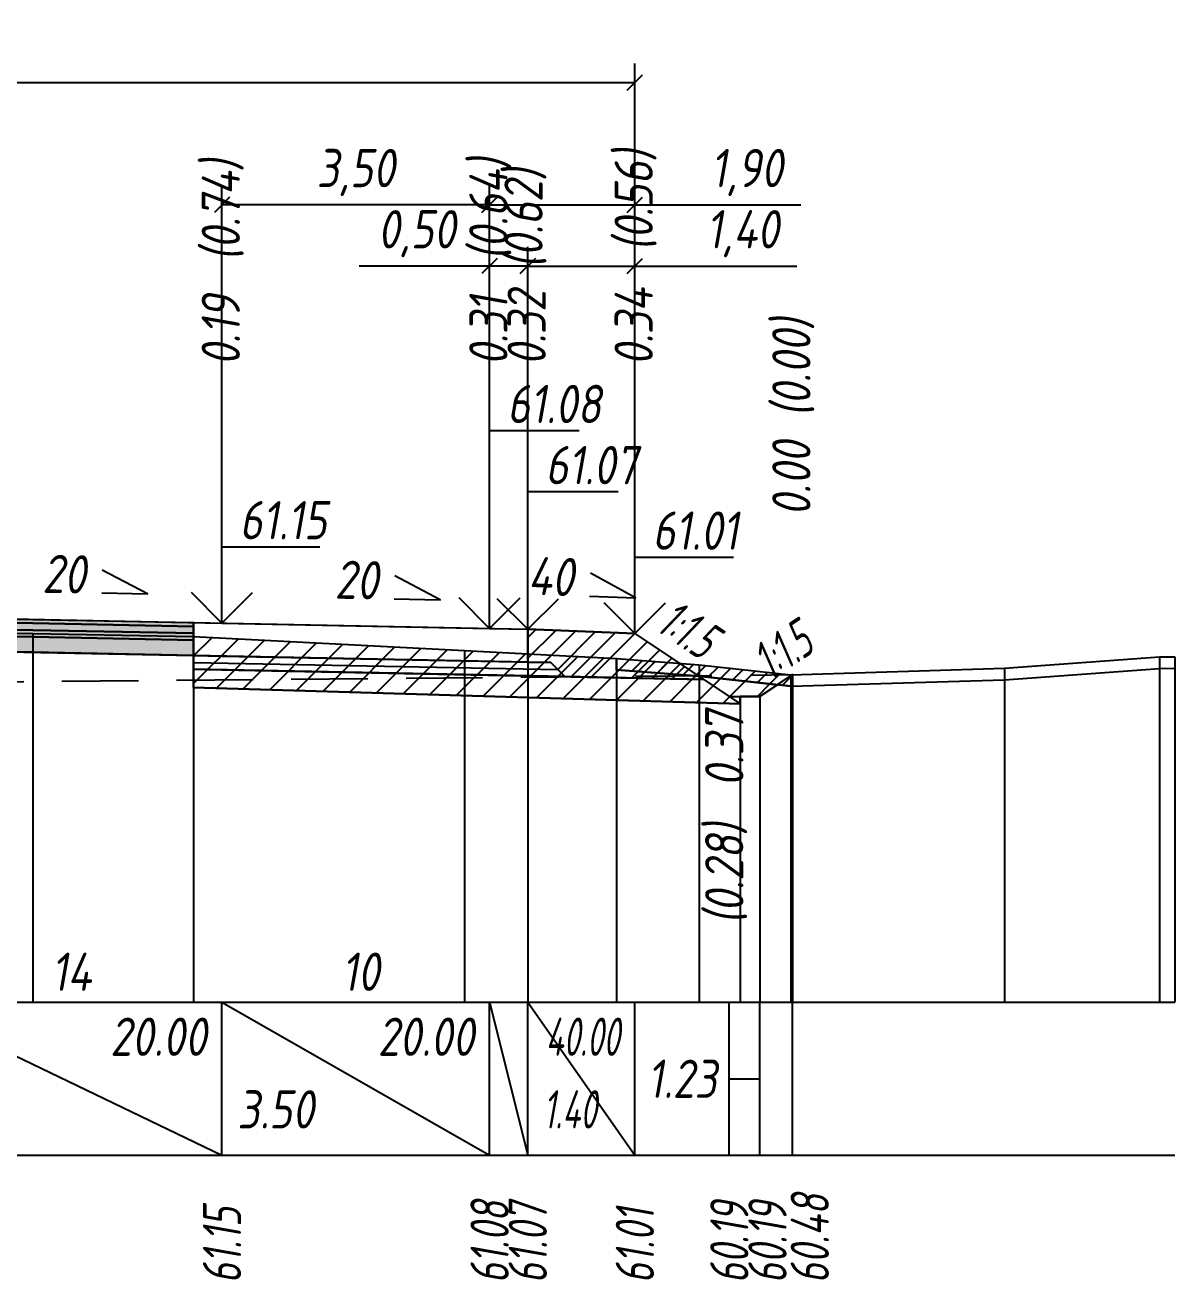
# Model space of a CAD drawing. Extents: x -717 to 1451, y -133302 to 233.
# Drawn here: x 166.1 to 241.3, y -60764.2 to -60682.1 of the extents above; entities that cross this region are included whole.
import ezdxf
from ezdxf.enums import TextEntityAlignment as Align

# ---------------------------------------------------------------- set-up
doc = ezdxf.new("R2010")
doc.units = 0
doc.linetypes.add('штриховая', pattern=[0.75, 0.5, -0.25])
for name, color, linetype in [('Интерполированный поперечник', 2, 'Continuous'), ('Код_514', 1, 'Continuous'), ('Контур_0', 7, 'Continuous'), ('Контур_2521', 7, 'Continuous'), ('Контур_2564', 7, 'Continuous'), ('Контур_2660', 7, 'Continuous'), ('Контур_2665', 7, 'Continuous'), ('Контур_400', 7, 'Continuous'), ('Контур_508', 7, 'Continuous'), ('Контур_512', 7, 'Continuous'), ('Контур_513', 7, 'Continuous'), ('Контур_818', 7, 'Continuous'), ('Красный поперечник', 1, 'Continuous'), ('Объём_2501', 7, 'Continuous'), ('Объём_2564', 7, 'Continuous'), ('Объём_2650', 7, 'Continuous'), ('Объём_2660', 7, 'Continuous'), ('Объём_2661', 7, 'Continuous'), ('Объём_2662', 7, 'Continuous'), ('Объём_2663', 7, 'Continuous'), ('Объём_2664', 7, 'Continuous'), ('Объём_2665', 7, 'Continuous'), ('Объём_2666', 7, 'Continuous'), ('Объём_2667', 7, 'Continuous'), ('Объём_2668', 7, 'Continuous'), ('Объём_2669', 7, 'Continuous'), ('Объём_2675', 7, 'Continuous'), ('Объём_2753', 7, 'Continuous'), ('Откосы', 7, 'Continuous'), ('Отметки покрытия', 7, 'Continuous'), ('Рабочие отметки', 7, 'Continuous'), ('Рабочие отметки доп.', 7, 'Continuous'), ('Слои выравнивания', 7, 'Continuous'), ('Таблица', 7, 'Continuous'), ('Уклоны проезжей части', 7, 'Continuous'), ('Черный поперечник', 3, 'Continuous')]:
    doc.layers.add(name, color=color, linetype=linetype)
for name, color, linetype, true_color in [('Контур_2540', 2, 'Continuous', 0xffff00), ('Контур_2560', 2, 'Continuous', 0xffff00), ('Контур_2561', 7, 'Continuous', 0xff8040), ('Контур_2562', 3, 'Continuous', 0x00ff00), ('Контур_2563', 7, 'Continuous', 0xff8000), ('Контур_2570', 7, 'Continuous', 0x80ff00), ('Контур_2725', 7, 'Continuous', 0x323232), ('Контур_2736', 4, 'Continuous', 0x00ffff), ('Контур_2737', 4, 'Continuous', 0x00ffff), ('Контур_2738', 4, 'Continuous', 0x00ffff), ('Контур_2739', 4, 'Continuous', 0x00ffff), ('Контур_2741', 4, 'Continuous', 0x00ffff), ('Контур_2742', 4, 'Continuous', 0x00ffff), ('Контур_2743', 4, 'Continuous', 0x00ffff), ('Контур_2744', 7, 'Continuous', 0xa4ffff), ('Контур_2745', 7, 'Continuous', 0xa4ffff), ('Контур_2747', 4, 'Continuous', 0x00ffff), ('Контур_2748', 4, 'Continuous', 0x00ffff), ('Контур_2749', 4, 'Continuous', 0x00ffff), ('Контур_2750', 4, 'Continuous', 0x00ffff), ('Контур_2751', 4, 'Continuous', 0x00ffff), ('Контур_2752', 4, 'Continuous', 0x00ffff), ('Контур_2760', 7, 'Continuous', 0x323232), ('Контур_2761', 7, 'Continuous', 0x323232), ('Контур_2762', 7, 'Continuous', 0x323232), ('Контур_2763', 7, 'Continuous', 0x323232), ('Контур_402', 7, 'Continuous', 0xff6464), ('Контур_703', 4, 'Continuous', 0x00ffff), ('Контур_705', 4, 'Continuous', 0x00ffff), ('Контур_707', 4, 'Continuous', 0x00ffff), ('Контур_720', 131, 'Continuous', 0xaaffff), ('Объём_2500', 7, 'Continuous', 0xc0c0c0), ('Объём_2520', 7, 'Continuous', 0x80ffff), ('Объём_2540', 2, 'Continuous', 0xffff00), ('Объём_2560', 2, 'Continuous', 0xffff00), ('Объём_2561', 7, 'Continuous', 0xff8040), ('Объём_2562', 3, 'Continuous', 0x00ff00), ('Объём_2563', 7, 'Continuous', 0xff8000), ('Объём_2570', 7, 'Continuous', 0x80ff00), ('Объём_2600', 7, 'Continuous', 0x808000), ('Объём_2746', 2, 'Continuous', 0xffff00)]:
    doc.layers.add(name, color=color, linetype=linetype, true_color=true_color)
doc.styles.get("Standard").update_dxf_attribs({"font": 'txt', "height": 2.5})
doc.styles.add('М', font='romand.shx', dxfattribs={"width": 0.8, "oblique": 10, "height": 2.5})
doc.dimstyles.new('ISO-25', dxfattribs={"dimtxt": 2.5, "dimasz": 2.5, "dimexe": 1.25, "dimexo": 0.625, "dimtad": 1, "dimtxsty": 'Standard', "dimcen": 2.5, "dimadec": 0, "dimazin": 0, "dimtfac": 1, "dimtmove": 0, "dimatfit": 3, "dimfxl": 1, "dimarcsym": 0})

# ---------------------------------------------------------------- blocks, each defined once
blk = doc.blocks.new('_Oblique')
at = {"color": 0, "linetype": 'ByBlock', "lineweight": -2}
blk.add_line((-0.5, -0.5), (0.5, 0.5), dxfattribs=at)
blk = doc.blocks.new('*D1454')
at = {"color": 0, "lineweight": -2, "transparency": 16777216}
for p, q in [((199.006, -60721.042), (199.006, -60696.602)), ((206.006, -60721.322), (206.006, -60696.602)), ((199.006, -60697.852), (206.006, -60697.852)), ((206.006, -60697.852), (216.596, -60697.852))]:
    blk.add_line(p, q, dxfattribs=at)
at = {"layer": 'Defpoints', "color": 0, "transparency": 16777216}
for p in [(206.006, -60697.852), (199.006, -60721.667), (206.006, -60721.947)]:
    blk.add_point(p, dxfattribs=at)
at = {"color": 0, "lineweight": -2, "transparency": 16777216, "rotation": 180}
blk.add_blockref('_Oblique', (199.006, -60697.852), dxfattribs=at)
at = {"color": 0, "lineweight": -2, "transparency": 16777216}
blk.add_blockref('_Oblique', (206.006, -60697.852), dxfattribs=at)
at = {"color": 0, "transparency": 16777216, "insert": (213.056, -60695.739), "char_height": 2.5, "width": 8.75, "attachment_point": 5, "style": 'М'}
blk.add_mtext('1,40', dxfattribs=at)
blk = doc.blocks.new('*D1456')
at = {"color": 0, "lineweight": -2, "transparency": 16777216}
for p, q in [((196.506, -60720.992), (196.506, -60696.602)), ((199.006, -60721.042), (199.006, -60696.602)), ((196.506, -60697.852), (187.983, -60697.852)), ((199.006, -60697.852), (196.506, -60697.852))]:
    blk.add_line(p, q, dxfattribs=at)
at = {"layer": 'Defpoints', "color": 0, "transparency": 16777216}
for p in [(199.006, -60697.852), (196.506, -60721.617), (199.006, -60721.667)]:
    blk.add_point(p, dxfattribs=at)
at = {"color": 0, "lineweight": -2, "transparency": 16777216, "rotation": 180}
blk.add_blockref('_Oblique', (196.506, -60697.852), dxfattribs=at)
at = {"color": 0, "lineweight": -2, "transparency": 16777216}
blk.add_blockref('_Oblique', (199.006, -60697.852), dxfattribs=at)
at = {"color": 0, "transparency": 16777216, "insert": (191.744, -60695.739), "char_height": 2.5, "width": 9.16667, "attachment_point": 5, "style": 'М'}
blk.add_mtext('0,50', dxfattribs=at)
blk = doc.blocks.new('*D1458')
at = {"color": 0, "lineweight": -2, "transparency": 16777216}
for p, q in [((179.006, -60720.642), (179.006, -60692.602)), ((196.506, -60720.992), (196.506, -60692.602)), ((196.506, -60693.852), (179.006, -60693.852))]:
    blk.add_line(p, q, dxfattribs=at)
at = {"layer": 'Defpoints', "color": 0, "transparency": 16777216}
for p in [(179.006, -60693.852), (179.006, -60721.267), (196.506, -60721.617)]:
    blk.add_point(p, dxfattribs=at)
at = {"color": 0, "lineweight": -2, "transparency": 16777216, "rotation": 180}
blk.add_blockref('_Oblique', (179.006, -60693.852), dxfattribs=at)
at = {"color": 0, "lineweight": -2, "transparency": 16777216}
blk.add_blockref('_Oblique', (196.506, -60693.852), dxfattribs=at)
at = {"color": 0, "transparency": 16777216, "insert": (187.756, -60691.739), "char_height": 2.5, "width": 9.58333, "attachment_point": 5, "style": 'М'}
blk.add_mtext('3,50', dxfattribs=at)
blk = doc.blocks.new('*D1459')
at = {"color": 0, "lineweight": -2, "transparency": 16777216}
for p, q in [((196.506, -60720.992), (196.506, -60692.602)), ((206.006, -60721.322), (206.006, -60692.602)), ((196.506, -60693.852), (206.006, -60693.852)), ((206.006, -60693.852), (216.868, -60693.852))]:
    blk.add_line(p, q, dxfattribs=at)
at = {"layer": 'Defpoints', "color": 0, "transparency": 16777216}
for p in [(196.506, -60693.852), (196.506, -60721.617), (206.006, -60721.947)]:
    blk.add_point(p, dxfattribs=at)
at = {"color": 0, "lineweight": -2, "transparency": 16777216, "rotation": 180}
blk.add_blockref('_Oblique', (196.506, -60693.852), dxfattribs=at)
at = {"color": 0, "lineweight": -2, "transparency": 16777216}
blk.add_blockref('_Oblique', (206.006, -60693.852), dxfattribs=at)
at = {"color": 0, "transparency": 16777216, "insert": (213.328, -60691.739), "char_height": 2.5, "width": 8.75, "attachment_point": 5, "style": 'М'}
blk.add_mtext('1,90', dxfattribs=at)
blk = doc.blocks.new('*D1461')
at = {"color": 0, "lineweight": -2, "transparency": 16777216}
for p, q in [((110.506, -60721.322), (110.506, -60684.602)), ((206.006, -60721.322), (206.006, -60684.602)), ((110.506, -60685.852), (206.006, -60685.852))]:
    blk.add_line(p, q, dxfattribs=at)
at = {"layer": 'Defpoints', "color": 0, "transparency": 16777216}
for p in [(206.006, -60685.852), (110.506, -60721.947), (206.006, -60721.947)]:
    blk.add_point(p, dxfattribs=at)
at = {"color": 0, "lineweight": -2, "transparency": 16777216, "rotation": 180}
blk.add_blockref('_Oblique', (110.506, -60685.852), dxfattribs=at)
at = {"color": 0, "lineweight": -2, "transparency": 16777216}
blk.add_blockref('_Oblique', (206.006, -60685.852), dxfattribs=at)
at = {"color": 0, "transparency": 16777216, "insert": (158.256, -60683.739), "char_height": 2.5, "width": 10.41667, "attachment_point": 5, "style": 'М'}
blk.add_mtext('19,10', dxfattribs=at)

msp = doc.modelspace()

# ---------------------------------------------------------------- hatches: boundary and pattern name
at = {"layer": 'Объём_2563'}
h = msp.add_hatch(dxfattribs=at)
h.set_pattern_fill('ANSI31', color=256, scale=0.3)
h.paths.add_polyline_path([(201.424, -60724.703), (200.506, -60723.785), (199.006, -60723.755), (199.006, -60721.605), (206.006, -60721.885), (210.506, -60724.885)])
at = {"layer": 'Объём_2570'}
h = msp.add_hatch(dxfattribs=at)
h.set_pattern_fill('ANSI31', color=256, scale=0.2)
h.paths.add_polyline_path([(216.319, -60725.323), (216.213, -60725.327), (210.209, -60724.679), (204.812, -60724.263), (204.812, -60723.513), (210.209, -60723.929), (216.213, -60724.577), (216.319, -60724.573)])
at = {"layer": 'Объём_2600'}
h = msp.add_hatch(dxfattribs=at)
h.set_pattern_fill('ANSI31', color=6, scale=0.4)
h.paths.add_polyline_path([(214.179, -60726), (212.897, -60726), (212.897, -60726.479), (177.153, -60725.407), (177.153, -60722.069), (194.874, -60723.001), (204.812, -60723.513), (204.812, -60724.263), (210.209, -60724.679), (215.332, -60725.232)])
h = msp.add_hatch(dxfattribs=at)
h.set_pattern_fill('HONEY', color=5, scale=0.3)
h.paths.add_polyline_path([(216.319, -60724.573), (216.319, -60725.323), (216.213, -60725.327), (215.332, -60725.232)])
h = msp.add_hatch(dxfattribs=at)
h.set_pattern_fill('HONEY', color=5, scale=0.3)
h.paths.add_polyline_path([(216.319, -60724.573), (216.319, -60725.323), (216.213, -60725.327), (215.332, -60725.232)])
at = {"layer": 'Слои выравнивания'}
for color, points in [(2, [(158.256, -60720.79), (166.627, -60720.957), (177.153, -60721.168), (177.153, -60721.418), (166.627, -60721.207), (158.256, -60721.04)]), (3, [(158.256, -60721.04), (166.627, -60721.207), (177.153, -60721.418), (177.153, -60721.868), (166.627, -60721.657), (158.256, -60721.49)]), (4, [(158.256, -60721.49), (166.627, -60721.657), (177.153, -60721.868), (177.153, -60722.318), (166.627, -60722.107), (158.256, -60721.94)]), (5, [(158.256, -60721.94), (166.627, -60722.107), (177.153, -60722.318), (177.153, -60723.318), (166.627, -60723.107), (158.256, -60722.94)])]:
    msp.add_hatch(color=color, dxfattribs=at).paths.add_polyline_path(points)

# ---------------------------------------------------------------- linework, layer by layer
at = {"layer": 'Интерполированный поперечник', "linetype": 'штриховая', "ltscale": 10, "flags": 128}
msp.add_lwpolyline([(93.544, -60725.656), (216.319, -60724.573)], dxfattribs=at)
at = {"layer": 'Код_514'}
for p, q in [((158.256, -60746), (179.006, -60756)), ((179.006, -60756), (179.006, -60746)), ((179.006, -60746), (196.506, -60756)), ((196.506, -60756), (196.506, -60746)), ((196.506, -60746), (199.006, -60756)), ((199.006, -60756), (199.006, -60746)), ((199.006, -60746), (206.006, -60756)), ((206.006, -60756), (206.006, -60746)), ((212.179, -60756), (212.179, -60746)), ((214.179, -60756), (214.179, -60746)), ((216.319, -60756), (216.319, -60746)), ((212.179, -60751), (214.179, -60751))]:
    msp.add_line(p, q, dxfattribs=at)
at = {"layer": 'Контур_0', "flags": 128}
for points in [[(177.153, -60721.168), (199.006, -60721.605), (199.006, -60723.755), (177.153, -60723.318), (177.153, -60721.168), (177.153, -60721.168)], [(206.006, -60721.885), (210.121, -60724.628), (210.121, -60724.628), (210.121, -60724.628), (210.121, -60724.628), (210.121, -60724.628), (210.121, -60724.628), (210.121, -60724.628), (210.121, -60724.628), (210.121, -60724.628), (210.121, -60724.628), (210.121, -60724.628), (210.121, -60724.628), (210.121, -60724.628), (210.121, -60724.628), (212.179, -60726)], [(206.006, -60721.885), (210.121, -60724.628), (210.121, -60724.628), (210.121, -60724.628), (210.121, -60724.628), (210.121, -60724.628), (210.121, -60724.628), (210.121, -60724.628), (210.121, -60724.628), (210.121, -60724.628), (210.121, -60724.628), (210.121, -60724.628), (210.121, -60724.628), (210.121, -60724.628), (210.121, -60724.628), (212.179, -60726), (214.179, -60726), (216.319, -60724.573), (216.319, -60724.573), (216.319, -60724.573), (216.319, -60724.573), (216.319, -60724.573), (216.319, -60724.573), (216.319, -60724.573), (216.319, -60724.573), (216.319, -60724.573), (216.319, -60724.573), (216.319, -60724.573), (216.319, -60724.573), (216.319, -60724.573)], [(179.006, -60723.355), (200.506, -60723.785), (201.424, -60724.703), (177.153, -60724.218), (177.153, -60723.318), (179.006, -60723.355), (179.006, -60723.355)], [(199.006, -60723.755), (200.506, -60723.785), (201.424, -60724.703), (210.506, -60724.885)]]:
    msp.add_lwpolyline(points, dxfattribs=at)
at = {"layer": 'Контур_2521', "color": 250, "flags": 128}
msp.add_lwpolyline([(177.153, -60723.768), (200.965, -60724.244)], dxfattribs=at)
at = {"layer": 'Контур_2540', "flags": 128}
msp.add_lwpolyline([(179.006, -60724.255), (210.506, -60724.885), (212.897, -60726.479), (177.153, -60725.407), (177.153, -60724.218), (179.006, -60724.255), (179.006, -60724.255)], dxfattribs=at)
at = {"layer": 'Контур_2560', "flags": 128}
msp.add_lwpolyline([(199.006, -60721.605), (206.006, -60721.885), (206.006, -60721.885), (206.006, -60721.885)], dxfattribs=at)
at = {"layer": 'Контур_2561', "flags": 128}
msp.add_lwpolyline([(199.006, -60721.605), (199.006, -60721.605), (206.006, -60721.885), (206.006, -60721.885), (199.006, -60721.605)], dxfattribs=at)
at = {"layer": 'Контур_2562', "flags": 128}
msp.add_lwpolyline([(206.006, -60721.885), (206.006, -60721.885), (206.006, -60721.885), (206.006, -60721.885), (206.006, -60721.885)], dxfattribs=at)
at = {"layer": 'Контур_2563', "flags": 128}
msp.add_lwpolyline([(201.424, -60724.703), (200.506, -60723.785), (199.006, -60723.755), (199.006, -60721.605), (206.006, -60721.885), (210.506, -60724.885), (201.424, -60724.703), (201.424, -60724.703)], dxfattribs=at)
at = {"layer": 'Контур_2564', "flags": 128}
msp.add_lwpolyline([(199.006, -60721.605), (206.006, -60721.885)], dxfattribs=at)
at = {"layer": 'Контур_2570', "flags": 128}
msp.add_lwpolyline([(80, -60726.48), (84.856, -60726.319), (85.805, -60726.291), (93.544, -60726.406), (93.544, -60726.406), (94.428, -60725.986), (97.976, -60725.653), (109.421, -60724.36), (109.421, -60723.61), (121.009, -60722.91), (131.26, -60722.219), (142.218, -60721.973), (154.416, -60721.685), (158.256, -60721.747), (166.627, -60721.88), (177.153, -60722.069), (194.874, -60723.001), (204.812, -60723.513), (204.812, -60724.263), (210.209, -60724.679), (216.213, -60725.327), (230.18, -60724.908), (240.314, -60724.161), (241.319, -60724.155)], dxfattribs=at)
at = {"layer": 'Контур_2660', "flags": 128}
msp.add_lwpolyline([(177.153, -60725.407), (212.897, -60726.479)], dxfattribs=at)
at = {"layer": 'Контур_2665', "flags": 128}
msp.add_lwpolyline([(206.006, -60721.885), (206.006, -60721.885)], dxfattribs=at)
at = {"layer": 'Контур_2725', "flags": 128}
msp.add_lwpolyline([(131.26, -60723.48), (137.506, -60723.355), (142.218, -60723.26), (154.416, -60723.016), (158.256, -60722.94), (166.627, -60723.107), (177.153, -60723.318)], dxfattribs=at)
at = {"layer": 'Контур_2736', "flags": 128}
for points in [[(206.006, -60721.885), (210.121, -60724.628)], [(210.121, -60724.628), (212.179, -60726)]]:
    msp.add_lwpolyline(points, dxfattribs=at)
at = {"layer": 'Контур_2737', "flags": 128}
msp.add_lwpolyline([(210.121, -60724.628), (210.121, -60724.628)], dxfattribs=at)
at = {"layer": 'Контур_2738', "flags": 128}
msp.add_lwpolyline([(210.121, -60724.628), (210.121, -60724.628)], dxfattribs=at)
at = {"layer": 'Контур_2739', "flags": 128}
msp.add_lwpolyline([(210.121, -60724.628), (210.121, -60724.628)], dxfattribs=at)
at = {"layer": 'Контур_2741', "flags": 128}
msp.add_lwpolyline([(216.319, -60724.573), (216.319, -60724.573)], dxfattribs=at)
at = {"layer": 'Контур_2742', "flags": 128}
msp.add_lwpolyline([(216.319, -60724.573), (216.319, -60724.573)], dxfattribs=at)
at = {"layer": 'Контур_2743', "flags": 128}
msp.add_lwpolyline([(216.319, -60724.573), (216.319, -60724.573)], dxfattribs=at)
at = {"layer": 'Контур_2744', "flags": 128}
msp.add_lwpolyline([(216.319, -60724.573), (216.319, -60724.573)], dxfattribs=at)
msp.add_lwpolyline([(216.319, -60724.573), (216.319, -60724.573)], dxfattribs=at)
msp.add_lwpolyline([(216.319, -60724.573), (216.319, -60724.573)], dxfattribs=at)
msp.add_lwpolyline([(216.319, -60724.573), (216.319, -60724.573)], dxfattribs=at)
msp.add_lwpolyline([(216.319, -60724.573), (216.319, -60724.573)], dxfattribs=at)
msp.add_lwpolyline([(216.319, -60724.573), (216.319, -60724.573)], dxfattribs=at)
at = {"layer": 'Контур_2745', "flags": 128}
msp.add_lwpolyline([(210.121, -60724.628), (210.121, -60724.628)], dxfattribs=at)
msp.add_lwpolyline([(210.121, -60724.628), (210.121, -60724.628)], dxfattribs=at)
msp.add_lwpolyline([(210.121, -60724.628), (210.121, -60724.628)], dxfattribs=at)
msp.add_lwpolyline([(210.121, -60724.628), (210.121, -60724.628)], dxfattribs=at)
msp.add_lwpolyline([(210.121, -60724.628), (210.121, -60724.628)], dxfattribs=at)
msp.add_lwpolyline([(210.121, -60724.628), (210.121, -60724.628)], dxfattribs=at)
at = {"layer": 'Контур_2747', "flags": 128}
msp.add_lwpolyline([(210.121, -60724.628), (210.121, -60724.628)], dxfattribs=at)
at = {"layer": 'Контур_2748', "flags": 128}
msp.add_lwpolyline([(210.121, -60724.628), (210.121, -60724.628)], dxfattribs=at)
at = {"layer": 'Контур_2749', "flags": 128}
msp.add_lwpolyline([(210.121, -60724.628), (210.121, -60724.628)], dxfattribs=at)
at = {"layer": 'Контур_2750', "flags": 128}
msp.add_lwpolyline([(216.319, -60724.573), (216.319, -60724.573)], dxfattribs=at)
at = {"layer": 'Контур_2751', "flags": 128}
msp.add_lwpolyline([(216.319, -60724.573), (216.319, -60724.573)], dxfattribs=at)
at = {"layer": 'Контур_2752', "flags": 128}
msp.add_lwpolyline([(216.319, -60724.573), (216.319, -60724.573)], dxfattribs=at)
at = {"layer": 'Контур_2760', "flags": 128}
msp.add_lwpolyline([(131.26, -60721.33), (137.506, -60721.205), (142.218, -60721.11), (154.416, -60720.866), (158.256, -60720.79), (166.627, -60720.957), (177.153, -60721.168)], dxfattribs=at)
at = {"layer": 'Контур_2761', "flags": 128}
msp.add_lwpolyline([(131.26, -60721.58), (137.506, -60721.455), (142.218, -60721.36), (154.416, -60721.116), (158.256, -60721.04), (166.627, -60721.207), (177.153, -60721.418)], dxfattribs=at)
at = {"layer": 'Контур_2762', "flags": 128}
msp.add_lwpolyline([(131.26, -60722.03), (137.506, -60721.905), (142.218, -60721.81), (154.416, -60721.566), (158.256, -60721.49), (166.627, -60721.657), (177.153, -60721.868)], dxfattribs=at)
at = {"layer": 'Контур_2763', "flags": 128}
msp.add_lwpolyline([(131.26, -60722.48), (137.506, -60722.355), (142.218, -60722.26), (154.416, -60722.016), (158.256, -60721.94), (166.627, -60722.107), (177.153, -60722.318)], dxfattribs=at)
at = {"layer": 'Контур_400', "flags": 128}
msp.add_lwpolyline([(158.256, -60720.79), (179.006, -60721.205), (196.506, -60721.555), (196.506, -60721.555), (196.506, -60721.555), (196.506, -60721.555), (196.506, -60721.555), (196.506, -60721.555), (199.006, -60721.605)], dxfattribs=at)
at = {"layer": 'Контур_402', "flags": 128}
msp.add_lwpolyline([(105, -60726.437), (131.26, -60725.65), (131.26, -60723.48), (158.256, -60722.94), (177.153, -60723.318), (177.153, -60725.407), (212.897, -60726.479)], dxfattribs=at)
at = {"layer": 'Контур_508', "flags": 128}
msp.add_lwpolyline([(105, -60726.437), (131.26, -60725.65), (131.26, -60723.48), (158.256, -60722.94), (177.153, -60723.318), (177.153, -60725.407), (212.897, -60726.479), (212.897, -60726), (214.179, -60726), (216.319, -60724.573)], dxfattribs=at)
at = {"layer": 'Контур_512', "flags": 128}
msp.add_lwpolyline([(177.153, -60725.407), (212.897, -60726.479), (212.897, -60726), (214.179, -60726), (216.319, -60724.573)], dxfattribs=at)
at = {"layer": 'Контур_513', "flags": 128}
msp.add_lwpolyline([(105, -60726.437), (131.26, -60725.65), (131.26, -60723.48), (158.256, -60722.94), (177.153, -60723.318), (177.153, -60725.407), (212.897, -60726.479), (212.897, -60726), (214.179, -60726), (216.319, -60724.573)], dxfattribs=at)
at = {"layer": 'Контур_703', "flags": 128}
msp.add_lwpolyline([(206.006, -60721.885), (210.121, -60724.628)], dxfattribs=at)
at = {"layer": 'Контур_705', "flags": 128}
msp.add_lwpolyline([(210.121, -60724.628), (210.121, -60724.628)], dxfattribs=at)
at = {"layer": 'Контур_707', "flags": 128}
msp.add_lwpolyline([(214.179, -60726), (216.319, -60724.573)], dxfattribs=at)
at = {"layer": 'Контур_720', "flags": 128}
msp.add_lwpolyline([(212.179, -60726), (214.179, -60726)], dxfattribs=at)
at = {"layer": 'Контур_818', "flags": 128}
msp.add_lwpolyline([(105, -60724.859), (109.421, -60724.36), (109.421, -60723.61), (121.009, -60722.91), (131.26, -60722.219), (142.218, -60721.973), (154.416, -60721.685), (158.256, -60721.747), (166.627, -60721.88), (177.153, -60722.069), (194.874, -60723.001), (204.812, -60723.513), (204.812, -60724.263), (210.209, -60724.679), (216.213, -60725.327), (216.319, -60725.323)], dxfattribs=at)
at = {"layer": 'Красный поперечник'}
for p, q in [((158.256, -60720.79), (179.006, -60721.205)), ((179.006, -60721.205), (196.506, -60721.555)), ((196.506, -60721.555), (199.006, -60721.605)), ((199.006, -60721.605), (206.006, -60721.885)), ((206.006, -60721.885), (212.179, -60726)), ((214.179, -60726), (216.319, -60724.573)), ((216.319, -60724.573), (216.319, -60746)), ((177.153, -60725.407), (177.153, -60746)), ((212.179, -60726), (214.179, -60726)), ((212.897, -60726), (212.897, -60746)), ((214.179, -60726), (214.179, -60746)), ((212.897, -60726.479), (212.897, -60746))]:
    msp.add_line(p, q, dxfattribs=at)
at = {"layer": 'Объём_2500', "flags": 128}
msp.add_lwpolyline([(177.153, -60721.168), (199.006, -60721.605), (199.006, -60723.755), (177.153, -60723.318), (177.153, -60721.168), (177.153, -60721.168)], dxfattribs=at)
at = {"layer": 'Объём_2501', "flags": 128}
msp.add_lwpolyline([(158.256, -60720.79), (179.006, -60721.205), (196.506, -60721.555), (196.506, -60721.555), (196.506, -60721.555), (196.506, -60721.555), (196.506, -60721.555), (196.506, -60721.555), (199.006, -60721.605)], dxfattribs=at)
at = {"layer": 'Объём_2520', "color": 250, "flags": 128}
msp.add_lwpolyline([(179.006, -60723.355), (200.506, -60723.785), (201.424, -60724.703), (177.153, -60724.218), (177.153, -60723.318), (179.006, -60723.355), (179.006, -60723.355)], dxfattribs=at)
at = {"layer": 'Объём_2540', "flags": 128}
msp.add_lwpolyline([(179.006, -60724.255), (210.506, -60724.885), (212.897, -60726.479), (177.153, -60725.407), (177.153, -60724.218), (179.006, -60724.255), (179.006, -60724.255)], dxfattribs=at)
at = {"layer": 'Объём_2560', "flags": 128}
msp.add_lwpolyline([(199.006, -60721.605), (206.006, -60721.885), (206.006, -60721.885), (206.006, -60721.885)], dxfattribs=at)
at = {"layer": 'Объём_2561', "flags": 128}
msp.add_lwpolyline([(199.006, -60721.605), (199.006, -60721.605), (206.006, -60721.885), (206.006, -60721.885), (199.006, -60721.605)], dxfattribs=at)
at = {"layer": 'Объём_2562', "flags": 128}
msp.add_lwpolyline([(206.006, -60721.885), (206.006, -60721.885), (206.006, -60721.885), (206.006, -60721.885), (206.006, -60721.885)], dxfattribs=at)
at = {"layer": 'Объём_2563', "color": 250, "flags": 128}
msp.add_lwpolyline([(201.424, -60724.703), (200.506, -60723.785), (199.006, -60723.755), (199.006, -60721.605), (206.006, -60721.885), (210.506, -60724.885), (201.424, -60724.703), (201.424, -60724.703)], dxfattribs=at)
at = {"layer": 'Объём_2564', "flags": 128}
msp.add_lwpolyline([(199.006, -60721.605), (206.006, -60721.885)], dxfattribs=at)
at = {"layer": 'Объём_2570', "flags": 128}
msp.add_lwpolyline([(216.319, -60725.323), (216.213, -60725.327), (210.209, -60724.679), (204.812, -60724.263), (204.812, -60723.513), (210.209, -60723.929), (216.213, -60724.577), (216.319, -60724.573), (216.319, -60725.323), (216.319, -60725.323)], dxfattribs=at)
at = {"layer": 'Объём_2600', "color": 5, "flags": 128}
msp.add_lwpolyline([(216.319, -60724.573), (216.319, -60725.323), (216.213, -60725.327), (215.332, -60725.232), (216.319, -60724.573), (216.319, -60724.573)], dxfattribs=at)
at = {"layer": 'Объём_2650', "color": 6, "flags": 128}
msp.add_lwpolyline([(214.179, -60726), (212.897, -60726), (212.897, -60726.479), (177.153, -60725.407), (177.153, -60722.069), (194.874, -60723.001), (204.812, -60723.513), (204.812, -60724.263), (210.209, -60724.679), (215.332, -60725.232), (214.179, -60726), (214.179, -60726)], dxfattribs=at)
at = {"layer": 'Объём_2660', "flags": 128}
msp.add_lwpolyline([(177.153, -60725.407), (212.897, -60726.479)], dxfattribs=at)
at = {"layer": 'Объём_2661', "flags": 128}
msp.add_lwpolyline([(206.006, -60721.885), (210.121, -60724.628), (212.179, -60726)], dxfattribs=at)
at = {"layer": 'Объём_2662', "flags": 128}
msp.add_lwpolyline([(214.179, -60726), (216.319, -60724.573)], dxfattribs=at)
at = {"layer": 'Объём_2663', "flags": 128}
msp.add_lwpolyline([(212.179, -60726), (214.179, -60726)], dxfattribs=at)
at = {"layer": 'Объём_2664', "flags": 128}
msp.add_lwpolyline([(212.179, -60726), (214.179, -60726)], dxfattribs=at)
at = {"layer": 'Объём_2665', "flags": 128}
msp.add_lwpolyline([(206.006, -60721.885), (206.006, -60721.885)], dxfattribs=at)
at = {"layer": 'Объём_2666', "flags": 128}
for points in [[(206.006, -60721.885), (210.121, -60724.628)], [(210.121, -60724.628), (212.179, -60726)]]:
    msp.add_lwpolyline(points, dxfattribs=at)
at = {"layer": 'Объём_2667', "flags": 128}
for points in [[(210.121, -60724.628), (210.121, -60724.628)], [(216.319, -60724.573), (216.319, -60724.573)]]:
    msp.add_lwpolyline(points, dxfattribs=at)
at = {"layer": 'Объём_2668', "flags": 128}
for points in [[(210.121, -60724.628), (210.121, -60724.628)], [(216.319, -60724.573), (216.319, -60724.573)]]:
    msp.add_lwpolyline(points, dxfattribs=at)
at = {"layer": 'Объём_2669', "flags": 128}
for points in [[(210.121, -60724.628), (210.121, -60724.628)], [(216.319, -60724.573), (216.319, -60724.573)]]:
    msp.add_lwpolyline(points, dxfattribs=at)
at = {"layer": 'Объём_2675', "flags": 128}
for points in [[(210.121, -60724.628), (210.121, -60724.628)], [(210.121, -60724.628), (210.121, -60724.628)], [(210.121, -60724.628), (210.121, -60724.628)], [(210.121, -60724.628), (210.121, -60724.628)], [(210.121, -60724.628), (210.121, -60724.628)], [(210.121, -60724.628), (210.121, -60724.628)], [(216.319, -60724.573), (216.319, -60724.573)], [(216.319, -60724.573), (216.319, -60724.573)], [(216.319, -60724.573), (216.319, -60724.573)], [(216.319, -60724.573), (216.319, -60724.573)], [(216.319, -60724.573), (216.319, -60724.573)], [(216.319, -60724.573), (216.319, -60724.573)]]:
    msp.add_lwpolyline(points, dxfattribs=at)
at = {"layer": 'Объём_2746', "flags": 128}
msp.add_lwpolyline([(212.179, -60726), (212.897, -60726), (212.897, -60726.479), (177.153, -60725.407), (177.153, -60722.069), (194.874, -60723.001), (204.812, -60723.513), (204.812, -60724.263), (210.196, -60724.678), (212.179, -60726), (212.179, -60726)], dxfattribs=at)
at = {"layer": 'Объём_2753', "flags": 128}
msp.add_lwpolyline([(177.153, -60721.168), (177.153, -60721.168)], dxfattribs=at)
at = {"layer": 'Откосы', "color": 1, "flags": 128}
for points in [[(171.144, -60719.23), (174.143, -60719.29), (171.174, -60717.731)], [(190.269, -60719.613), (193.268, -60719.673), (190.299, -60718.113)], [(203.041, -60719.431), (206.039, -60719.551), (203.101, -60717.932)]]:
    msp.add_lwpolyline(points, dxfattribs=at)
at = {"layer": 'Отметки покрытия', "color": 1}
for p, q in [((196.506, -60721.555), (196.506, -60708.605)), ((196.506, -60708.605), (202.356, -60708.605)), ((199.006, -60721.605), (199.006, -60712.605)), ((199.006, -60712.605), (204.906, -60712.605)), ((179.006, -60721.205), (179.006, -60716.205)), ((179.006, -60716.205), (185.406, -60716.205)), ((206.006, -60721.885), (206.006, -60716.885)), ((206.006, -60716.885), (212.456, -60716.885)), ((179.006, -60721.205), (177.006, -60719.205)), ((179.006, -60721.205), (181.006, -60719.205)), ((196.506, -60721.555), (194.506, -60719.555)), ((196.506, -60721.555), (198.506, -60719.555)), ((199.006, -60721.605), (197.006, -60719.605)), ((199.006, -60721.605), (201.006, -60719.605)), ((206.006, -60721.885), (204.006, -60719.885)), ((206.006, -60721.885), (208.006, -60719.885))]:
    msp.add_line(p, q, dxfattribs=at)
at = {"layer": 'Слои выравнивания'}
for p, q in [((177.153, -60721.168), (177.153, -60746)), ((199.006, -60721.605), (199.006, -60746))]:
    msp.add_line(p, q, dxfattribs=at)
at = {"layer": 'Слои выравнивания', "color": 2, "flags": 128}
msp.add_lwpolyline([(158.256, -60720.79), (166.627, -60720.957), (177.153, -60721.168), (177.153, -60721.418), (166.627, -60721.207), (158.256, -60721.04)], close=True, dxfattribs=at)
at = {"layer": 'Слои выравнивания', "color": 3, "flags": 128}
msp.add_lwpolyline([(158.256, -60721.04), (166.627, -60721.207), (177.153, -60721.418), (177.153, -60721.868), (166.627, -60721.657), (158.256, -60721.49)], close=True, dxfattribs=at)
at = {"layer": 'Слои выравнивания', "color": 4, "flags": 128}
msp.add_lwpolyline([(158.256, -60721.49), (166.627, -60721.657), (177.153, -60721.868), (177.153, -60722.318), (166.627, -60722.107), (158.256, -60721.94)], close=True, dxfattribs=at)
at = {"layer": 'Слои выравнивания', "color": 5, "flags": 128}
msp.add_lwpolyline([(158.256, -60721.94), (166.627, -60722.107), (177.153, -60722.318), (177.153, -60723.318), (166.627, -60723.107), (158.256, -60722.94)], close=True, dxfattribs=at)
at = {"layer": 'Таблица'}
for p, q in [((80, -60746), (241.319, -60746)), ((80, -60756), (241.319, -60756))]:
    msp.add_line(p, q, dxfattribs=at)
at = {"layer": 'Черный поперечник', "color": 7}
for p, q in [((166.627, -60721.88), (166.627, -60746)), ((177.153, -60722.069), (177.153, -60746)), ((194.874, -60723.001), (194.874, -60746)), ((204.812, -60723.513), (204.812, -60746)), ((240.314, -60723.411), (240.314, -60746)), ((241.319, -60723.405), (241.319, -60746)), ((210.209, -60723.929), (210.209, -60746)), ((216.213, -60724.577), (216.213, -60746)), ((230.18, -60724.158), (230.18, -60746))]:
    msp.add_line(p, q, dxfattribs=at)
at = {"layer": 'Черный поперечник', "flags": 128}
msp.add_lwpolyline([(80, -60725.73), (84.856, -60725.569), (85.805, -60725.541), (93.544, -60725.656), (94.428, -60725.236), (97.976, -60724.903), (109.421, -60723.61), (121.009, -60722.91), (131.26, -60722.219), (142.218, -60721.973), (154.416, -60721.685), (158.256, -60721.747), (166.627, -60721.88), (177.153, -60722.069), (194.874, -60723.001), (204.812, -60723.513), (210.209, -60723.929), (216.213, -60724.577), (230.18, -60724.158), (240.314, -60723.411), (241.319, -60723.405)], dxfattribs=at)

# ---------------------------------------------------------------- texts
at = {"layer": 'Код_514', "style": 'М', "oblique": 10}
for s, width, p in [('20.00', 0.8, (178.006, -60747)), ('20.00', 0.8, (195.506, -60747)), ('40.00', 0.6, (205.006, -60747))]:
    msp.add_text(s, height=2.5, dxfattribs=dict(at, width=width)).set_placement(p, align=Align.TOP_RIGHT)
at = {"layer": 'Код_514', "style": 'М', "oblique": 10, "width": 0.8}
msp.add_text('1.23', height=2.5, dxfattribs=at).set_placement((209.092, -60751), align=Align.MIDDLE_CENTER)
at = {"layer": 'Код_514', "style": 'М', "oblique": 10}
for s, width, p in [('3.50', 0.8, (180.006, -60755)), ('1.40', 0.6, (200.006, -60755))]:
    msp.add_text(s, height=2.5, dxfattribs=dict(at, width=width)).set_placement(p, align=Align.BOTTOM_LEFT)
at = {"layer": 'Код_514', "style": 'М', "oblique": 10, "width": 0.7}
for s, p in [('61.15', (179.006, -60764.382)), ('61.08', (196.506, -60764.382)), ('61.07', (199.006, -60764.382)), ('60.19', (212.179, -60764.382)), ('60.19', (214.679, -60764.382)), ('60.48', (217.445, -60764.382)), ('61.01', (206.006, -60764.382))]:
    msp.add_text(s, height=2.5, rotation=90, dxfattribs=at).set_placement(p, align=Align.MIDDLE_LEFT)
at = {"layer": 'Отметки покрытия', "color": 1, "style": 'М', "oblique": 10, "width": 0.8}
for s, p in [('61.08', (197.647, -60708.873)), ('61.07', (200.147, -60712.873)), ('61.15', (180.147, -60716.473)), ('61.01', (207.147, -60717.153))]:
    msp.add_text(s, height=2.5, dxfattribs=at).set_placement(p, align=Align.BOTTOM_LEFT)
at = {"layer": 'Рабочие отметки', "color": 1, "style": 'М', "oblique": 10, "width": 0.8}
for s, p in [('0.32', (198.928, -60704.355)), ('0.34', (205.928, -60704.355)), ('0.19', (178.928, -60704.355)), ('0.31', (196.428, -60704.355)), ('0.00', (216.241, -60714.187))]:
    msp.add_text(s, height=2.5, rotation=90, dxfattribs=at).set_placement(p, align=Align.MIDDLE_LEFT)
msp.add_text('0.37', height=2.5, rotation=90, dxfattribs=at).set_placement((211.851, -60726.931), align=Align.MIDDLE_RIGHT)
at = {"layer": 'Рабочие отметки доп.', "color": 1, "style": 'М', "oblique": 10, "width": 0.8}
for s, p in [('(0.56)', (205.928, -60696.855)), ('(0.74)', (178.928, -60697.505)), ('(0.64)', (196.428, -60697.455)), ('(0.62)', (198.724, -60698.006)), ('(0.00)', (216.241, -60707.704))]:
    msp.add_text(s, height=2.5, rotation=90, dxfattribs=at).set_placement(p, align=Align.MIDDLE_LEFT)
msp.add_text('(0.28)', height=2.5, rotation=90, dxfattribs=at).set_placement((211.851, -60734.281), align=Align.MIDDLE_RIGHT)
at = {"layer": 'Слои выравнивания', "style": 'М', "oblique": 10, "width": 0.8}
for s, p in [('14', (169.163, -60746)), ('10', (188.079, -60746))]:
    msp.add_text(s, height=2.5, dxfattribs=at).set_placement(p, align=Align.BOTTOM_CENTER)
at = {"layer": 'Уклоны проезжей части', "color": 1, "style": 'М', "oblique": 10}
for s, rotation, width, p in [('20', 358.85423, 0.8, (168.651, -60719.997)), ('20', 358.85423, 0.8, (187.776, -60720.38)), ('40', 357.70938, 0.8, (200.449, -60720.147)), ('1:1.5', 326.30994, 0.6, (208.406, -60723.281)), ('1:1.5', 33.69007, 0.6, (216.79, -60724.626))]:
    msp.add_text(s, height=2.5, rotation=rotation, dxfattribs=dict(at, width=width)).set_placement(p, align=Align.BOTTOM_CENTER)

# ---------------------------------------------------------------- dimensions: what is measured, and where the dimension line sits
at = {"color": 5}
dim = msp.add_linear_dim(base=(206.006, -60685.852), p1=(110.506, -60721.947), p2=(206.006, -60721.947), angle=180, dimstyle='ISO-25', override={"dimasz": 1, "dimlfac": 0.2, "dimzin": 0, "dimtxsty": 'М', "dimblk1": 'Oblique', "dimblk2": 'Oblique', "dimsah": 1}, dxfattribs=at)
dim.commit()
dim.dimension.update_dxf_attribs({"geometry": '*D1461', "text_midpoint": (158.256, -60683.739)})
dim = msp.add_linear_dim(base=(179.006, -60693.852), p1=(196.506, -60721.617), p2=(179.006, -60721.267), dimstyle='ISO-25', override={"dimasz": 1, "dimlfac": 0.2, "dimzin": 0, "dimtxsty": 'М', "dimblk1": 'Oblique', "dimblk2": 'Oblique', "dimsah": 1}, dxfattribs=at)
dim.commit()
dim.dimension.update_dxf_attribs({"geometry": '*D1458', "text_midpoint": (187.756, -60691.739)})
dim = msp.add_linear_dim(base=(196.506, -60693.852), p1=(206.006, -60721.947), p2=(196.506, -60721.617), dimstyle='ISO-25', override={"dimasz": 1, "dimlfac": 0.2, "dimzin": 0, "dimtxsty": 'М', "dimblk1": 'Oblique', "dimblk2": 'Oblique', "dimsah": 1}, dxfattribs=at)
dim.commit()
dim.dimension.update_dxf_attribs({"geometry": '*D1459', "text_midpoint": (213.328, -60693.852), "dimtype": 160})
for base, p1, p2, picture, middle in [((199.006, -60697.852), (196.506, -60721.617), (199.006, -60721.667), '*D1456', (191.744, -60697.852)), ((206.006, -60697.852), (199.006, -60721.667), (206.006, -60721.947), '*D1454', (213.056, -60697.852))]:
    dim = msp.add_linear_dim(base=base, p1=p1, p2=p2, angle=180, dimstyle='ISO-25', override={"dimasz": 1, "dimlfac": 0.2, "dimzin": 0, "dimtxsty": 'М', "dimblk1": 'Oblique', "dimblk2": 'Oblique', "dimsah": 1}, dxfattribs=at)
    dim.commit()
    dim.dimension.update_dxf_attribs({"geometry": picture, "text_midpoint": middle, "dimtype": 160})

doc.saveas('drawing.dxf')
